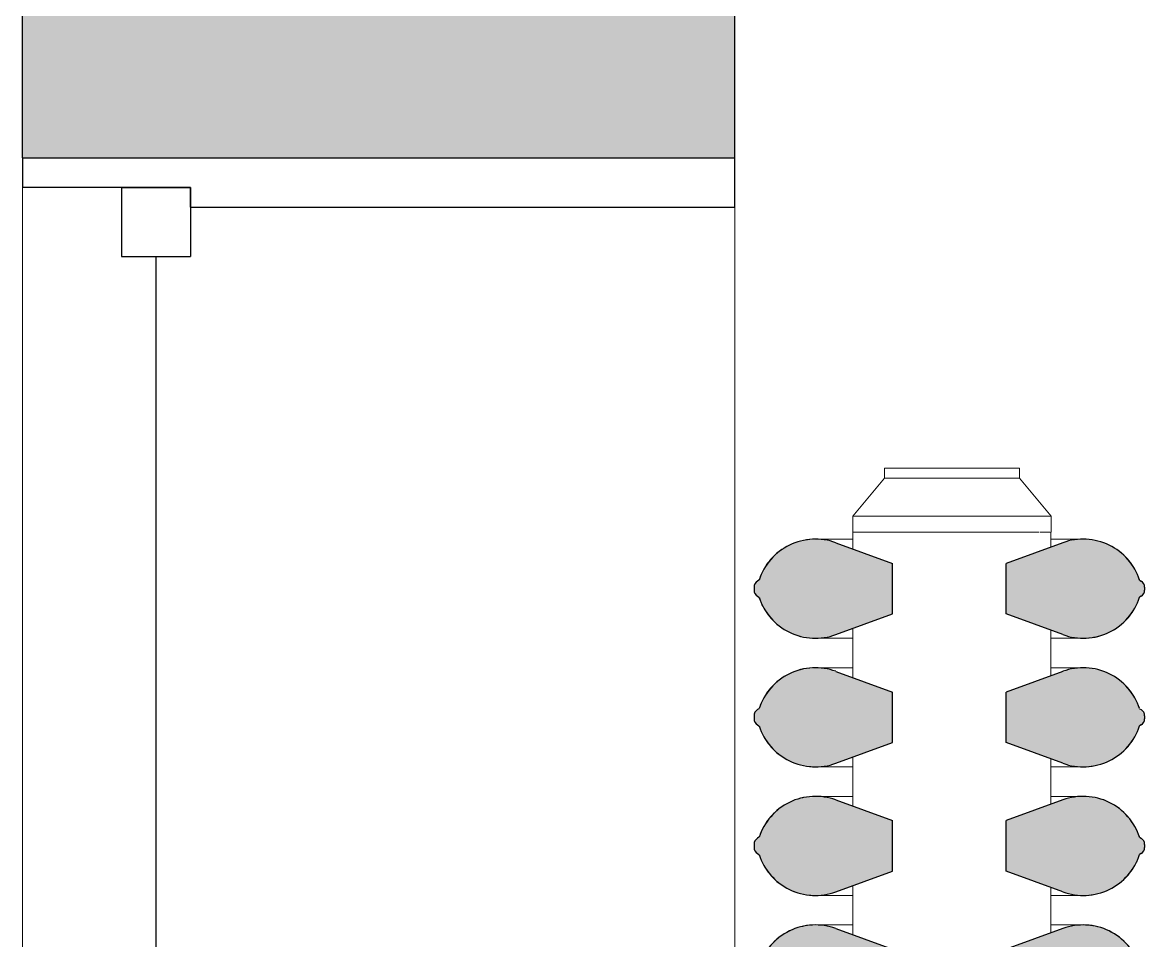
# Model space of a CAD drawing. Header units: inches. Extents: x -1176 to 1551, y -3558 to 978.
# Drawn here: x -1035.06 to -1006.71, y -408.47 to -385.27 of the extents above; entities that cross this region are included whole.
import ezdxf

# ---------------------------------------------------------------- set-up
doc = ezdxf.new("R2010")
doc.units = ezdxf.units.IN
doc.header["$MEASUREMENT"] = 0
doc.linetypes.add('Demolished', pattern=[0.1875, 0.125, -0.0625])
for name, color, linetype, lineweight in [('A-GENM', 13, 'Demolished', 9), ('A-GLAZ', 151, 'Continuous', 18), ('A-WALL', 113, 'Continuous', 18), ('A-WALL-PATT', 111, 'Continuous', 18)]:
    doc.layers.add(name, color=color, linetype=linetype, lineweight=lineweight)

# ---------------------------------------------------------------- blocks, each defined once
blk = doc.blocks.new('Double Hung - medium windows 3_ 1_-6826448-1st Floor Demo')
at = {"layer": 'A-GLAZ', "color": 8, "lineweight": 30}
for p, q in [((17.75, 4.75), (17.75, 9)), ((18.5, 9), (17.75, 9)), ((16, 6.5), (16, 4.75)), ((17.75, 6.5), (16, 6.5)), ((17.75, 6.5), (17.75, 4.75)), ((-16, 5.625), (16, 5.625)), ((17.75, 4.75), (16, 4.75)), ((17.25, 4.75), (17.75, 4.75)), ((17.25, 4.75), (17.25, -9)), ((17.25, -9), (18.5, -9))]:
    blk.add_line(p, q, dxfattribs=at)
blk = doc.blocks.new('Cast_Iron_Radiator_8182 - Cast_Iron_Radiator_8182-V42-1st Floor Demo')
at = {"layer": 'A-GENM', "linetype": 'Continuous'}
h = blk.add_hatch(color=7, dxfattribs=at)
h.paths.add_polyline_path([(-4.507, -3.546), (-4.509, -3.204), (-4.589, -2.87), (-5.111, -1.435), (-6.389, -1.435), (-6.911, -2.87), (-6.991, -3.204), (-6.976, -3.622), (-6.917, -3.881), (-6.767, -4.189), (-6.551, -4.455), (-6.28, -4.666), (-5.968, -4.809), (-5.913, -4.883), (-5.787, -4.933), (-5.713, -4.933), (-5.557, -4.848), (-5.532, -4.809), (-5.22, -4.666), (-4.949, -4.455), (-4.733, -4.189), (-4.583, -3.881), (-4.524, -3.622)], flags=0)
h.paths.add_polyline_path([(-4.507, 3.546), (-4.583, 3.881), (-4.733, 4.189), (-4.949, 4.455), (-5.22, 4.666), (-5.532, 4.809), (-5.587, 4.883), (-5.713, 4.933), (-5.787, 4.933), (-5.943, 4.848), (-5.968, 4.809), (-6.28, 4.666), (-6.551, 4.455), (-6.767, 4.189), (-6.917, 3.881), (-6.993, 3.546), (-6.991, 3.204), (-6.911, 2.87), (-6.389, 1.435), (-5.111, 1.435), (-4.589, 2.87), (-4.509, 3.204)], flags=0)
h = blk.add_hatch(color=7, dxfattribs=at)
h.paths.add_polyline_path([(-1.257, -3.546), (-1.259, -3.204), (-1.339, -2.87), (-1.861, -1.435), (-3.139, -1.435), (-3.661, -2.87), (-3.741, -3.204), (-3.726, -3.622), (-3.667, -3.881), (-3.517, -4.189), (-3.301, -4.455), (-3.03, -4.666), (-2.718, -4.809), (-2.663, -4.883), (-2.537, -4.933), (-2.463, -4.933), (-2.307, -4.848), (-2.282, -4.809), (-1.97, -4.666), (-1.699, -4.455), (-1.483, -4.189), (-1.333, -3.881), (-1.274, -3.622)], flags=0)
h.paths.add_polyline_path([(-1.257, 3.546), (-1.333, 3.881), (-1.493, 4.202), (-1.699, 4.455), (-1.97, 4.666), (-2.282, 4.809), (-2.337, 4.883), (-2.463, 4.933), (-2.537, 4.933), (-2.693, 4.848), (-2.718, 4.809), (-3.03, 4.666), (-3.301, 4.455), (-3.517, 4.189), (-3.667, 3.881), (-3.743, 3.546), (-3.741, 3.204), (-3.661, 2.87), (-3.139, 1.435), (-1.861, 1.435), (-1.339, 2.87), (-1.259, 3.204)], flags=0)
h = blk.add_hatch(color=7, dxfattribs=at)
h.paths.add_polyline_path([(1.993, -3.546), (1.991, -3.204), (1.911, -2.87), (1.389, -1.435), (0.111, -1.435), (-0.411, -2.87), (-0.491, -3.204), (-0.476, -3.622), (-0.417, -3.881), (-0.267, -4.189), (-0.051, -4.455), (0.22, -4.666), (0.532, -4.809), (0.587, -4.883), (0.713, -4.933), (0.787, -4.933), (0.943, -4.848), (0.968, -4.809), (1.28, -4.666), (1.551, -4.455), (1.767, -4.189), (1.917, -3.881), (1.976, -3.622)], flags=0)
h.paths.add_polyline_path([(1.993, 3.546), (1.917, 3.881), (1.767, 4.189), (1.551, 4.455), (1.28, 4.666), (0.968, 4.809), (0.913, 4.883), (0.787, 4.933), (0.713, 4.933), (0.557, 4.848), (0.532, 4.809), (0.22, 4.666), (-0.051, 4.455), (-0.267, 4.189), (-0.417, 3.881), (-0.493, 3.546), (-0.491, 3.204), (-0.411, 2.87), (0.111, 1.435), (1.389, 1.435), (1.911, 2.87), (1.991, 3.204)], flags=0)
h = blk.add_hatch(color=7, dxfattribs=at)
h.paths.add_polyline_path([(5.243, -3.546), (5.241, -3.204), (5.161, -2.87), (4.639, -1.435), (3.361, -1.435), (2.839, -2.87), (2.759, -3.204), (2.774, -3.622), (2.833, -3.881), (2.983, -4.189), (3.199, -4.455), (3.47, -4.666), (3.782, -4.809), (3.837, -4.883), (3.963, -4.933), (4.037, -4.933), (4.193, -4.848), (4.218, -4.809), (4.53, -4.666), (4.801, -4.455), (5.017, -4.189), (5.167, -3.881), (5.226, -3.622)], flags=0)
h.paths.add_polyline_path([(5.243, 3.546), (5.167, 3.881), (5.017, 4.189), (4.801, 4.455), (4.53, 4.666), (4.218, 4.809), (4.163, 4.883), (4.037, 4.933), (3.963, 4.933), (3.807, 4.848), (3.782, 4.809), (3.47, 4.666), (3.199, 4.455), (2.983, 4.189), (2.833, 3.881), (2.757, 3.546), (2.759, 3.204), (2.839, 2.87), (3.378, 1.435), (4.639, 1.435), (5.161, 2.87), (5.241, 3.204)], flags=0)
at = {"layer": 'A-GENM', "color": 8, "linetype": 'Continuous', "lineweight": 30}
for p, q in [((-5.968, 4.809), (-5.943, 4.848)), ((-5.787, 4.933), (-5.713, 4.933)), ((-5.557, 4.848), (-5.532, 4.809)), ((-2.718, 4.809), (-2.693, 4.848)), ((-2.537, 4.933), (-2.463, 4.933)), ((-2.307, 4.848), (-2.282, 4.809)), ((0.532, 4.809), (0.557, 4.848)), ((0.713, 4.933), (0.787, 4.933)), ((0.943, 4.848), (0.968, 4.809)), ((-6.911, 2.87), (-6.389, 1.435)), ((-4.589, 2.87), (-5.111, 1.435)), ((-3.661, 2.87), (-3.139, 1.435)), ((-1.339, 2.87), (-1.861, 1.435)), ((-0.411, 2.87), (0.111, 1.435)), ((1.911, 2.87), (1.389, 1.435)), ((2.839, 2.87), (3.361, 1.435)), ((-5.111, 1.435), (-6.389, 1.435)), ((-1.861, 1.435), (-3.139, 1.435)), ((1.389, 1.435), (0.111, 1.435)), ((-6.911, -2.87), (-6.389, -1.435)), ((-5.111, -1.435), (-6.389, -1.435)), ((-4.589, -2.87), (-5.111, -1.435)), ((-3.661, -2.87), (-3.139, -1.435)), ((-1.861, -1.435), (-3.139, -1.435)), ((-1.339, -2.87), (-1.861, -1.435)), ((-0.411, -2.87), (0.111, -1.435)), ((1.389, -1.435), (0.111, -1.435)), ((1.911, -2.87), (1.389, -1.435)), ((2.839, -2.87), (3.361, -1.435)), ((-5.968, -4.809), (-5.943, -4.848)), ((-5.557, -4.848), (-5.532, -4.809)), ((-2.718, -4.809), (-2.693, -4.848)), ((-2.307, -4.848), (-2.282, -4.809)), ((0.532, -4.809), (0.557, -4.848)), ((0.943, -4.848), (0.968, -4.809)), ((-5.787, -4.933), (-5.713, -4.933)), ((-2.537, -4.933), (-2.463, -4.933)), ((0.713, -4.933), (0.787, -4.933))]:
    blk.add_line(p, q, dxfattribs=at)
at = {"layer": 'A-GENM', "linetype": 'Continuous'}
for p, q in [((-7.584, 2.575), (-8.542, 1.771)), ((-7.179, 2.575), (-7.584, 2.575)), ((-7.584, -2.438), (-7.584, 2.575)), ((-7.179, 2.575), (-7.179, 2.565)), ((-6.799, 2.562), (-7.179, 2.562)), ((-3.549, 2.562), (-4.701, 2.562)), ((-0.299, 2.562), (-1.451, 2.562)), ((2.951, 2.562), (1.799, 2.562)), ((-7.179, 2.436), (-7.179, 2.551)), ((-7.179, 2.452), (-7.179, 2.285)), ((-7.179, 2.016), (-7.179, 2.263)), ((-7.179, 2.032), (-7.179, 1.615)), ((-8.542, 1.771), (-8.792, 1.771)), ((-8.792, 1.771), (-8.792, -1.635)), ((-8.542, 1.771), (-8.542, -1.635)), ((-7.179, 1.208), (-7.179, 1.604)), ((-7.179, 1.22), (-7.179, 0.828)), ((-7.179, 0.352), (-7.179, 0.825)), ((-7.179, 0.357), (-7.179, -0.194)), ((-7.179, -0.715), (-7.179, -0.19)), ((-7.179, -0.717), (-7.179, -1.06)), ((-7.179, -1.567), (-7.179, -1.051)), ((-8.792, -1.635), (-8.542, -1.635)), ((-8.542, -1.635), (-7.584, -2.438)), ((-7.179, -1.573), (-7.179, -1.704)), ((-7.179, -1.707), (-7.179, -1.792)), ((-7.179, -2.188), (-7.179, -1.784)), ((-7.179, -2.192), (-7.179, -2.296)), ((-7.584, -2.438), (-7.179, -2.438)), ((-7.179, -2.438), (-7.179, -2.291)), ((-7.179, -2.438), (-6.754, -2.438)), ((-4.746, -2.438), (-3.504, -2.438)), ((-1.493, -2.438), (-0.254, -2.438)), ((1.754, -2.438), (2.996, -2.438))]:
    blk.add_line(p, q, dxfattribs=at)
at = {"layer": 'A-GENM', "linetype": 'Continuous', "flags": 128}
for points in [[(-5.903, 4.892), (-5.897, 4.896), (-5.891, 4.901), (-5.885, 4.905), (-5.878, 4.909), (-5.872, 4.912), (-5.865, 4.915), (-5.858, 4.918), (-5.851, 4.921), (-5.844, 4.924), (-5.837, 4.926), (-5.83, 4.928), (-5.823, 4.929), (-5.816, 4.93), (-5.808, 4.931), (-5.801, 4.932)], [(-5.706, 4.932), (-5.698, 4.932), (-5.691, 4.931), (-5.683, 4.93), (-5.676, 4.929), (-5.669, 4.927), (-5.662, 4.925), (-5.655, 4.923), (-5.648, 4.921), (-5.641, 4.918), (-5.634, 4.915), (-5.627, 4.912), (-5.621, 4.908), (-5.614, 4.904), (-5.608, 4.9), (-5.602, 4.896), (-5.596, 4.891)], [(-2.653, 4.892), (-2.647, 4.896), (-2.641, 4.901), (-2.635, 4.905), (-2.628, 4.909), (-2.622, 4.912), (-2.615, 4.915), (-2.608, 4.918), (-2.601, 4.921), (-2.594, 4.924), (-2.587, 4.926), (-2.58, 4.928), (-2.573, 4.929), (-2.566, 4.93), (-2.558, 4.931), (-2.551, 4.932)], [(-2.456, 4.932), (-2.448, 4.932), (-2.441, 4.931), (-2.433, 4.93), (-2.426, 4.929), (-2.419, 4.927), (-2.412, 4.925), (-2.405, 4.923), (-2.398, 4.921), (-2.391, 4.918), (-2.384, 4.915), (-2.377, 4.912), (-2.371, 4.908), (-2.364, 4.904), (-2.358, 4.9), (-2.352, 4.896), (-2.346, 4.891)], [(0.597, 4.892), (0.603, 4.896), (0.609, 4.901), (0.615, 4.905), (0.622, 4.909), (0.628, 4.912), (0.635, 4.915), (0.642, 4.918), (0.649, 4.921), (0.656, 4.924), (0.663, 4.926), (0.67, 4.928), (0.677, 4.929), (0.684, 4.93), (0.692, 4.931), (0.699, 4.932)], [(0.794, 4.932), (0.802, 4.932), (0.809, 4.931), (0.817, 4.93), (0.824, 4.929), (0.831, 4.927), (0.838, 4.925), (0.845, 4.923), (0.852, 4.921), (0.859, 4.918), (0.866, 4.915), (0.873, 4.912), (0.879, 4.908), (0.886, 4.904), (0.892, 4.9), (0.898, 4.896), (0.904, 4.891)], [(-7.002, 3.383), (-7.001, 3.443), (-6.997, 3.503), (-6.991, 3.563), (-6.983, 3.622), (-6.972, 3.681), (-6.959, 3.74), (-6.943, 3.798), (-6.926, 3.855), (-6.906, 3.911), (-6.883, 3.967), (-6.859, 4.022), (-6.832, 4.076), (-6.804, 4.128), (-6.773, 4.18), (-6.74, 4.23), (-6.705, 4.279), (-6.668, 4.326), (-6.63, 4.372), (-6.589, 4.416), (-6.547, 4.459), (-6.503, 4.5), (-6.458, 4.539), (-6.411, 4.576), (-6.362, 4.612), (-6.312, 4.645), (-6.261, 4.677), (-6.209, 4.706), (-6.155, 4.733), (-6.101, 4.758), (-6.045, 4.781), (-5.989, 4.802)], [(-5.532, 4.809), (-5.475, 4.789), (-5.419, 4.767), (-5.365, 4.743), (-5.311, 4.716), (-5.258, 4.688), (-5.206, 4.657), (-5.156, 4.624), (-5.107, 4.59), (-5.059, 4.553), (-5.013, 4.515), (-4.969, 4.474), (-4.926, 4.432), (-4.885, 4.389), (-4.846, 4.343), (-4.808, 4.296), (-4.773, 4.248), (-4.739, 4.198), (-4.707, 4.147), (-4.678, 4.095), (-4.651, 4.042), (-4.625, 3.987), (-4.602, 3.932), (-4.581, 3.876), (-4.563, 3.819), (-4.547, 3.761), (-4.533, 3.703), (-4.521, 3.644), (-4.512, 3.585), (-4.505, 3.525), (-4.5, 3.465), (-4.498, 3.405), (-4.498, 3.383)], [(-3.752, 3.383), (-3.751, 3.443), (-3.747, 3.503), (-3.741, 3.563), (-3.733, 3.622), (-3.722, 3.681), (-3.709, 3.74), (-3.693, 3.798), (-3.676, 3.855), (-3.656, 3.911), (-3.633, 3.967), (-3.609, 4.022), (-3.582, 4.076), (-3.554, 4.128), (-3.523, 4.18), (-3.49, 4.23), (-3.455, 4.279), (-3.418, 4.326), (-3.38, 4.372), (-3.339, 4.416), (-3.297, 4.459), (-3.253, 4.5), (-3.208, 4.539), (-3.161, 4.576), (-3.112, 4.612), (-3.062, 4.645), (-3.011, 4.677), (-2.959, 4.706), (-2.905, 4.733), (-2.851, 4.758), (-2.795, 4.781), (-2.739, 4.802)], [(-2.282, 4.809), (-2.225, 4.789), (-2.169, 4.767), (-2.115, 4.743), (-2.061, 4.716), (-2.008, 4.688), (-1.956, 4.657), (-1.906, 4.624), (-1.857, 4.59), (-1.809, 4.553), (-1.763, 4.515), (-1.719, 4.474), (-1.676, 4.432), (-1.635, 4.389), (-1.596, 4.343), (-1.558, 4.296), (-1.523, 4.248), (-1.489, 4.198), (-1.457, 4.147), (-1.428, 4.095), (-1.401, 4.042), (-1.375, 3.987), (-1.352, 3.932), (-1.331, 3.876), (-1.313, 3.819), (-1.297, 3.761), (-1.283, 3.703), (-1.271, 3.644), (-1.262, 3.585), (-1.255, 3.525), (-1.25, 3.465), (-1.248, 3.405), (-1.248, 3.383)], [(-0.502, 3.383), (-0.501, 3.443), (-0.497, 3.503), (-0.491, 3.563), (-0.483, 3.622), (-0.472, 3.681), (-0.459, 3.74), (-0.443, 3.798), (-0.426, 3.855), (-0.406, 3.911), (-0.383, 3.967), (-0.359, 4.022), (-0.332, 4.076), (-0.304, 4.128), (-0.273, 4.18), (-0.24, 4.23), (-0.205, 4.279), (-0.168, 4.326), (-0.13, 4.372), (-0.089, 4.416), (-0.047, 4.459), (-0.003, 4.5), (0.042, 4.539), (0.089, 4.576), (0.138, 4.612), (0.188, 4.645), (0.239, 4.677), (0.291, 4.706), (0.345, 4.733), (0.399, 4.758), (0.455, 4.781), (0.511, 4.802)], [(0.968, 4.809), (1.025, 4.789), (1.081, 4.767), (1.135, 4.743), (1.189, 4.716), (1.242, 4.688), (1.294, 4.657), (1.344, 4.624), (1.393, 4.59), (1.441, 4.553), (1.487, 4.515), (1.531, 4.474), (1.574, 4.432), (1.615, 4.389), (1.654, 4.343), (1.692, 4.296), (1.727, 4.248), (1.761, 4.198), (1.793, 4.147), (1.822, 4.095), (1.849, 4.042), (1.875, 3.987), (1.898, 3.932), (1.919, 3.876), (1.937, 3.819), (1.953, 3.761), (1.967, 3.703), (1.979, 3.644), (1.988, 3.585), (1.995, 3.525), (2, 3.465), (2.002, 3.405), (2.002, 3.383)], [(2.748, 3.383), (2.749, 3.443), (2.753, 3.503), (2.759, 3.563), (2.767, 3.622), (2.778, 3.681), (2.791, 3.74), (2.807, 3.798), (2.824, 3.855), (2.844, 3.911), (2.867, 3.967), (2.891, 4.022), (2.918, 4.076), (2.946, 4.128), (2.977, 4.18), (3.01, 4.23), (3.045, 4.279), (3.082, 4.326), (3.12, 4.372), (3.161, 4.416)], [(-7.002, 2.571), (-7.002, 2.642), (-7.002, 2.71), (-7.002, 2.775), (-7.002, 2.837), (-7.002, 2.896), (-7.002, 2.952), (-7.002, 3.005), (-7.002, 3.055), (-7.002, 3.102), (-7.002, 3.145), (-7.002, 3.185), (-7.002, 3.221), (-7.002, 3.254), (-7.002, 3.283), (-7.002, 3.309), (-7.002, 3.33), (-7.002, 3.348), (-7.002, 3.363), (-7.002, 3.373), (-7.002, 3.38), (-7.002, 3.383), (-7.002, 3.383)], [(-4.498, 3.383), (-4.498, 3.381), (-4.498, 3.375), (-4.498, 3.366), (-4.498, 3.353), (-4.498, 3.336), (-4.498, 3.315), (-4.498, 3.29), (-4.498, 3.262), (-4.498, 3.23), (-4.498, 3.195), (-4.498, 3.156), (-4.498, 3.114), (-4.498, 3.068), (-4.498, 3.019), (-4.498, 2.967), (-4.498, 2.911), (-4.498, 2.853), (-4.498, 2.792), (-4.498, 2.727), (-4.498, 2.66), (-4.498, 2.591), (-4.498, 2.562)], [(-3.752, 2.571), (-3.752, 2.642), (-3.752, 2.71), (-3.752, 2.775), (-3.752, 2.837), (-3.752, 2.896), (-3.752, 2.952), (-3.752, 3.005), (-3.752, 3.055), (-3.752, 3.102), (-3.752, 3.145), (-3.752, 3.185), (-3.752, 3.221), (-3.752, 3.254), (-3.752, 3.283), (-3.752, 3.309), (-3.752, 3.33), (-3.752, 3.348), (-3.752, 3.363), (-3.752, 3.373), (-3.752, 3.38), (-3.752, 3.383), (-3.752, 3.383)], [(-1.248, 3.383), (-1.248, 3.381), (-1.248, 3.375), (-1.248, 3.366), (-1.248, 3.353), (-1.248, 3.336), (-1.248, 3.315), (-1.248, 3.29), (-1.248, 3.262), (-1.248, 3.23), (-1.248, 3.195), (-1.248, 3.156), (-1.248, 3.114), (-1.248, 3.068), (-1.248, 3.019), (-1.248, 2.967), (-1.248, 2.911), (-1.248, 2.853), (-1.248, 2.792), (-1.248, 2.727), (-1.248, 2.66), (-1.248, 2.591), (-1.248, 2.562)], [(-0.502, 2.571), (-0.502, 2.642), (-0.502, 2.71), (-0.502, 2.775), (-0.502, 2.837), (-0.502, 2.896), (-0.502, 2.952), (-0.502, 3.005), (-0.502, 3.055), (-0.502, 3.102), (-0.502, 3.145), (-0.502, 3.185), (-0.502, 3.221), (-0.502, 3.254), (-0.502, 3.283), (-0.502, 3.309), (-0.502, 3.33), (-0.502, 3.348), (-0.502, 3.363), (-0.502, 3.373), (-0.502, 3.38), (-0.502, 3.383), (-0.502, 3.383)], [(2.002, 3.383), (2.002, 3.381), (2.002, 3.375), (2.002, 3.366), (2.002, 3.353), (2.002, 3.336), (2.002, 3.315), (2.002, 3.29), (2.002, 3.262), (2.002, 3.23), (2.002, 3.195), (2.002, 3.156), (2.002, 3.114), (2.002, 3.068), (2.002, 3.019), (2.002, 2.967), (2.002, 2.911), (2.002, 2.853), (2.002, 2.792), (2.002, 2.727), (2.002, 2.66), (2.002, 2.591), (2.002, 2.562)], [(2.748, 2.571), (2.748, 2.642), (2.748, 2.71), (2.748, 2.775), (2.748, 2.837), (2.748, 2.896), (2.748, 2.952), (2.748, 3.005), (2.748, 3.055), (2.748, 3.102), (2.748, 3.145), (2.748, 3.185), (2.748, 3.221), (2.748, 3.254), (2.748, 3.283), (2.748, 3.309), (2.748, 3.33), (2.748, 3.348), (2.748, 3.363), (2.748, 3.373), (2.748, 3.38), (2.748, 3.383), (2.748, 3.383)], [(-7.002, -3.383), (-7.002, -3.381), (-7.002, -3.375), (-7.002, -3.366), (-7.002, -3.353), (-7.002, -3.336), (-7.002, -3.315), (-7.002, -3.29), (-7.002, -3.262), (-7.002, -3.23), (-7.002, -3.195), (-7.002, -3.156), (-7.002, -3.114), (-7.002, -3.068), (-7.002, -3.019), (-7.002, -2.967), (-7.002, -2.911), (-7.002, -2.853), (-7.002, -2.792), (-7.002, -2.727), (-7.002, -2.66), (-7.002, -2.591), (-7.002, -2.518), (-7.002, -2.444)], [(-4.498, -2.438), (-4.498, -2.498), (-4.498, -2.571), (-4.498, -2.642), (-4.498, -2.71), (-4.498, -2.775), (-4.498, -2.837), (-4.498, -2.896), (-4.498, -2.952), (-4.498, -3.005), (-4.498, -3.055), (-4.498, -3.102), (-4.498, -3.145), (-4.498, -3.185), (-4.498, -3.221), (-4.498, -3.254), (-4.498, -3.283), (-4.498, -3.309), (-4.498, -3.33), (-4.498, -3.348), (-4.498, -3.363), (-4.498, -3.373), (-4.498, -3.38), (-4.498, -3.383), (-4.498, -3.383)], [(-3.752, -3.383), (-3.752, -3.381), (-3.752, -3.375), (-3.752, -3.366), (-3.752, -3.353), (-3.752, -3.336), (-3.752, -3.315), (-3.752, -3.29), (-3.752, -3.262), (-3.752, -3.23), (-3.752, -3.195), (-3.752, -3.156), (-3.752, -3.114), (-3.752, -3.068), (-3.752, -3.019), (-3.752, -2.967), (-3.752, -2.911), (-3.752, -2.853), (-3.752, -2.792), (-3.752, -2.727), (-3.752, -2.66), (-3.752, -2.591), (-3.752, -2.518), (-3.752, -2.444)], [(-1.248, -2.438), (-1.248, -2.498), (-1.248, -2.571), (-1.248, -2.642), (-1.248, -2.71), (-1.248, -2.775), (-1.248, -2.837), (-1.248, -2.896), (-1.248, -2.952), (-1.248, -3.005), (-1.248, -3.055), (-1.248, -3.102), (-1.248, -3.145), (-1.248, -3.185), (-1.248, -3.221), (-1.248, -3.254), (-1.248, -3.283), (-1.248, -3.309), (-1.248, -3.33), (-1.248, -3.348), (-1.248, -3.363), (-1.248, -3.373), (-1.248, -3.38), (-1.248, -3.383), (-1.248, -3.383)], [(-0.502, -3.383), (-0.502, -3.381), (-0.502, -3.375), (-0.502, -3.366), (-0.502, -3.353), (-0.502, -3.336), (-0.502, -3.315), (-0.502, -3.29), (-0.502, -3.262), (-0.502, -3.23), (-0.502, -3.195), (-0.502, -3.156), (-0.502, -3.114), (-0.502, -3.068), (-0.502, -3.019), (-0.502, -2.967), (-0.502, -2.911), (-0.502, -2.853), (-0.502, -2.792), (-0.502, -2.727), (-0.502, -2.66), (-0.502, -2.591), (-0.502, -2.518), (-0.502, -2.444)], [(2.002, -2.438), (2.002, -2.498), (2.002, -2.571), (2.002, -2.642), (2.002, -2.71), (2.002, -2.775), (2.002, -2.837), (2.002, -2.896), (2.002, -2.952), (2.002, -3.005), (2.002, -3.055), (2.002, -3.102), (2.002, -3.145), (2.002, -3.185), (2.002, -3.221), (2.002, -3.254), (2.002, -3.283), (2.002, -3.309), (2.002, -3.33), (2.002, -3.348), (2.002, -3.363), (2.002, -3.373), (2.002, -3.38), (2.002, -3.383), (2.002, -3.383)], [(2.748, -3.383), (2.748, -3.381), (2.748, -3.375), (2.748, -3.366), (2.748, -3.353), (2.748, -3.336), (2.748, -3.315), (2.748, -3.29), (2.748, -3.262), (2.748, -3.23), (2.748, -3.195), (2.748, -3.156), (2.748, -3.114), (2.748, -3.068), (2.748, -3.019), (2.748, -2.967), (2.748, -2.911), (2.748, -2.853), (2.748, -2.792), (2.748, -2.727), (2.748, -2.66), (2.748, -2.591), (2.748, -2.518), (2.748, -2.444)], [(-5.968, -4.809), (-6.025, -4.789), (-6.081, -4.767), (-6.135, -4.743), (-6.189, -4.716), (-6.242, -4.688), (-6.294, -4.657), (-6.344, -4.624), (-6.393, -4.59), (-6.441, -4.553), (-6.487, -4.515), (-6.531, -4.474), (-6.574, -4.432), (-6.615, -4.389), (-6.654, -4.343), (-6.692, -4.296), (-6.727, -4.248), (-6.761, -4.198), (-6.793, -4.147), (-6.822, -4.095), (-6.849, -4.042), (-6.875, -3.987), (-6.898, -3.932), (-6.919, -3.876), (-6.937, -3.819), (-6.953, -3.761), (-6.967, -3.703), (-6.979, -3.644), (-6.988, -3.585), (-6.995, -3.525), (-7, -3.465), (-7.002, -3.405), (-7.002, -3.383)], [(-4.498, -3.383), (-4.499, -3.443), (-4.503, -3.503), (-4.509, -3.563), (-4.517, -3.622), (-4.528, -3.681), (-4.541, -3.74), (-4.557, -3.798), (-4.574, -3.855), (-4.594, -3.911), (-4.617, -3.967), (-4.641, -4.022), (-4.668, -4.076), (-4.696, -4.128), (-4.727, -4.18), (-4.76, -4.23), (-4.795, -4.279), (-4.832, -4.326), (-4.87, -4.372), (-4.911, -4.416), (-4.953, -4.459), (-4.997, -4.5), (-5.042, -4.539), (-5.089, -4.576), (-5.138, -4.612), (-5.188, -4.645), (-5.239, -4.677), (-5.291, -4.706), (-5.345, -4.733), (-5.399, -4.758), (-5.455, -4.781), (-5.511, -4.802)], [(-2.718, -4.809), (-2.775, -4.789), (-2.831, -4.767), (-2.885, -4.743), (-2.939, -4.716), (-2.992, -4.688), (-3.044, -4.657), (-3.094, -4.624), (-3.143, -4.59), (-3.191, -4.553), (-3.237, -4.515), (-3.281, -4.474), (-3.324, -4.432), (-3.365, -4.389), (-3.404, -4.343), (-3.442, -4.296), (-3.477, -4.248), (-3.511, -4.198), (-3.543, -4.147), (-3.572, -4.095), (-3.599, -4.042), (-3.625, -3.987), (-3.648, -3.932), (-3.669, -3.876), (-3.687, -3.819), (-3.703, -3.761), (-3.717, -3.703), (-3.729, -3.644), (-3.738, -3.585), (-3.745, -3.525), (-3.75, -3.465), (-3.752, -3.405), (-3.752, -3.383)], [(-1.248, -3.383), (-1.249, -3.443), (-1.253, -3.503), (-1.259, -3.563), (-1.267, -3.622), (-1.278, -3.681), (-1.291, -3.74), (-1.307, -3.798), (-1.324, -3.855), (-1.344, -3.911), (-1.367, -3.967), (-1.391, -4.022), (-1.418, -4.076), (-1.446, -4.128), (-1.477, -4.18), (-1.51, -4.23), (-1.545, -4.279), (-1.582, -4.326), (-1.62, -4.372), (-1.661, -4.416), (-1.703, -4.459), (-1.747, -4.5), (-1.792, -4.539), (-1.839, -4.576), (-1.888, -4.612), (-1.938, -4.645), (-1.989, -4.677), (-2.041, -4.706), (-2.095, -4.733), (-2.149, -4.758), (-2.205, -4.781), (-2.261, -4.802)], [(0.532, -4.809), (0.475, -4.789), (0.419, -4.767), (0.365, -4.743), (0.311, -4.716), (0.258, -4.688), (0.206, -4.657), (0.156, -4.624), (0.107, -4.59), (0.059, -4.553), (0.013, -4.515), (-0.031, -4.474), (-0.074, -4.432), (-0.115, -4.389), (-0.154, -4.343), (-0.192, -4.296), (-0.227, -4.248), (-0.261, -4.198), (-0.293, -4.147), (-0.322, -4.095), (-0.349, -4.042), (-0.375, -3.987), (-0.398, -3.932), (-0.419, -3.876), (-0.437, -3.819), (-0.453, -3.761), (-0.467, -3.703), (-0.479, -3.644), (-0.488, -3.585), (-0.495, -3.525), (-0.5, -3.465), (-0.502, -3.405), (-0.502, -3.383)], [(2.002, -3.383), (2.001, -3.443), (1.997, -3.503), (1.991, -3.563), (1.983, -3.622), (1.972, -3.681), (1.959, -3.74), (1.943, -3.798), (1.926, -3.855), (1.906, -3.911), (1.883, -3.967), (1.859, -4.022), (1.832, -4.076), (1.804, -4.128), (1.773, -4.18), (1.74, -4.23), (1.705, -4.279), (1.668, -4.326), (1.63, -4.372), (1.589, -4.416), (1.547, -4.459), (1.503, -4.5), (1.458, -4.539), (1.411, -4.576), (1.362, -4.612), (1.312, -4.645), (1.261, -4.677), (1.209, -4.706), (1.155, -4.733), (1.101, -4.758), (1.045, -4.781), (0.989, -4.802)], [(3.176, -4.432), (3.135, -4.389), (3.096, -4.343), (3.058, -4.296), (3.023, -4.248), (2.989, -4.198), (2.957, -4.147), (2.928, -4.095), (2.901, -4.042), (2.875, -3.987), (2.852, -3.932), (2.831, -3.876), (2.813, -3.819), (2.797, -3.761), (2.783, -3.703), (2.771, -3.644), (2.762, -3.585), (2.755, -3.525), (2.75, -3.465), (2.748, -3.405), (2.748, -3.383)], [(-5.794, -4.932), (-5.802, -4.932), (-5.809, -4.931), (-5.817, -4.93), (-5.824, -4.929), (-5.831, -4.927), (-5.838, -4.925), (-5.845, -4.923), (-5.852, -4.921), (-5.859, -4.918), (-5.866, -4.915), (-5.873, -4.912), (-5.879, -4.908), (-5.886, -4.904), (-5.892, -4.9), (-5.898, -4.896), (-5.904, -4.891)], [(-5.597, -4.892), (-5.603, -4.896), (-5.609, -4.901), (-5.615, -4.905), (-5.622, -4.909), (-5.628, -4.912), (-5.635, -4.915), (-5.642, -4.918), (-5.649, -4.921), (-5.656, -4.924), (-5.663, -4.926), (-5.67, -4.928), (-5.677, -4.929), (-5.684, -4.93), (-5.692, -4.931), (-5.699, -4.932)], [(-2.544, -4.932), (-2.552, -4.932), (-2.559, -4.931), (-2.567, -4.93), (-2.574, -4.929), (-2.581, -4.927), (-2.588, -4.925), (-2.595, -4.923), (-2.602, -4.921), (-2.609, -4.918), (-2.616, -4.915), (-2.623, -4.912), (-2.629, -4.908), (-2.636, -4.904), (-2.642, -4.9), (-2.648, -4.896), (-2.654, -4.891)], [(-2.347, -4.892), (-2.353, -4.896), (-2.359, -4.901), (-2.365, -4.905), (-2.372, -4.909), (-2.378, -4.912), (-2.385, -4.915), (-2.392, -4.918), (-2.399, -4.921), (-2.406, -4.924), (-2.413, -4.926), (-2.42, -4.928), (-2.427, -4.929), (-2.434, -4.93), (-2.442, -4.931), (-2.449, -4.932)], [(0.706, -4.932), (0.698, -4.932), (0.691, -4.931), (0.683, -4.93), (0.676, -4.929), (0.669, -4.927), (0.662, -4.925), (0.655, -4.923), (0.648, -4.921), (0.641, -4.918), (0.634, -4.915), (0.627, -4.912), (0.621, -4.908), (0.614, -4.904), (0.608, -4.9), (0.602, -4.896), (0.596, -4.891)], [(0.903, -4.892), (0.897, -4.896), (0.891, -4.901), (0.885, -4.905), (0.878, -4.909), (0.872, -4.912), (0.865, -4.915), (0.858, -4.918), (0.851, -4.921), (0.844, -4.924), (0.837, -4.926), (0.83, -4.928), (0.823, -4.929), (0.816, -4.93), (0.808, -4.931), (0.801, -4.932)]]:
    blk.add_lwpolyline(points, dxfattribs=at)
at = {"layer": 'A-GENM', "color": 8, "linetype": 'Continuous', "lineweight": 30}
for centre, radius, start, end in [((-5.787, 4.747), 0.186, 90, 147), ((-5.713, 4.747), 0.186, 33, 90), ((-2.537, 4.747), 0.186, 90, 147), ((-2.463, 4.747), 0.186, 33, 90), ((0.713, 4.747), 0.186, 90, 147), ((0.787, 4.747), 0.186, 33, 90), ((-5.502, 3.383), 1.5, 108.1106, 200), ((-5.998, 3.383), 1.5, 340, 71.8894), ((-2.252, 3.383), 1.5, 108.1106, 200), ((-2.748, 3.383), 1.5, 340, 71.8894), ((0.998, 3.383), 1.5, 108.1106, 200), ((0.502, 3.383), 1.5, 340, 71.8894), ((4.248, 3.383), 1.5, 108.1106, 200), ((-5.502, -3.383), 1.5, 160, 251.8894), ((-5.998, -3.383), 1.5, 288.1106, 20), ((-2.252, -3.383), 1.5, 160, 251.8894), ((-2.748, -3.383), 1.5, 288.1106, 20), ((0.998, -3.383), 1.5, 160, 251.8894), ((0.502, -3.383), 1.5, 288.1106, 20), ((4.248, -3.383), 1.5, 160, 251.8894), ((-5.787, -4.747), 0.186, 213, 270), ((-5.713, -4.747), 0.186, 270, 327), ((-2.537, -4.747), 0.186, 213, 270), ((-2.463, -4.747), 0.186, 270, 327), ((0.713, -4.747), 0.186, 213, 270), ((0.787, -4.747), 0.186, 270, 327)]:
    blk.add_arc(centre, radius, start, end, dxfattribs=at)

msp = doc.modelspace()

# ---------------------------------------------------------------- hatches: boundary and pattern name
at = {"layer": 'A-WALL-PATT'}
h = msp.add_hatch(color=10, dxfattribs=at)
h.paths.add_polyline_path([(-1017.062, -1284.185), (-1017.062, -1208.435), (-1020.687, -1208.435), (-1020.687, -1196.935), (-1017.062, -1196.935), (-1017.062, -1161.234), (-1035.062, -1161.234), (-1035.062, -1284.185)], flags=0)
h.paths.add_polyline_path([(-1017.062, -1119.734), (-1017.062, -1003.935), (-1035.062, -1003.935), (-1035.062, -1119.734)], flags=0)
h.paths.add_polyline_path([(-1035.062, -962.435), (-1017.062, -962.435), (-1017.062, -859.935), (-1035.062, -859.935), (-1035.062, -900.735)], flags=0)
h.paths.add_polyline_path([(-1017.062, -818.435), (-1017.062, -715.935), (-1035.062, -715.935), (-1035.062, -818.435)], flags=0)
h.paths.add_polyline_path([(-1017.062, -674.435), (-1017.062, -567.935), (-1035.062, -567.935), (-1035.062, -674.435)], flags=0)
h.paths.add_polyline_path([(-1017.062, -534.435), (-1017.062, -425.685), (-1035.062, -425.685), (-1035.062, -534.435)], flags=0)
h.paths.add_polyline_path([(-1035.062, -388.685), (-1017.062, -388.685), (-1017.062, -275.185), (-1035.062, -275.185), (-1035.062, -355.117)], flags=0)
h.paths.add_polyline_path([(-1017.062, -239.185), (-1017.062, -119.495), (-1035.062, -119.495), (-1035.062, -239.185)], flags=0)
h.paths.add_polyline_path([(-1017.062, -83.495), (-1017.062, 16.255), (-1035.062, 16.255), (-1035.062, -83.495)], flags=0)

# ---------------------------------------------------------------- linework, layer by layer
at = {"layer": 'A-WALL', "color": 8, "lineweight": 30}
for p, q in [((-1035.062, -388.685), (-1035.062, -275.185)), ((-1017.062, -388.685), (-1017.062, -275.185)), ((-1035.062, -388.685), (-1017.062, -388.685))]:
    msp.add_line(p, q, dxfattribs=at)
at = {"layer": 'A-WALL', "lineweight": 9}
for p, q in [((-1035.062, -425.685), (-1035.062, -388.685)), ((-1017.062, -388.685), (-1017.062, -425.685))]:
    msp.add_line(p, q, dxfattribs=at)

# ---------------------------------------------------------------- block references
at = {"layer": 'A-GENM', "linetype": 'Continuous', "rotation": 270.0000000000002}
msp.add_blockref('Cast_Iron_Radiator_8182 - Cast_Iron_Radiator_8182-V42-1st Floor Demo', (-1011.643, -405.326), dxfattribs=at)
at = {"layer": 'A-GLAZ', "rotation": 89.99999999999991}
msp.add_blockref('Double Hung - medium windows 3_ 1_-6826448-1st Floor Demo', (-1026.062, -407.185), dxfattribs=at)

doc.saveas('drawing.dxf')
